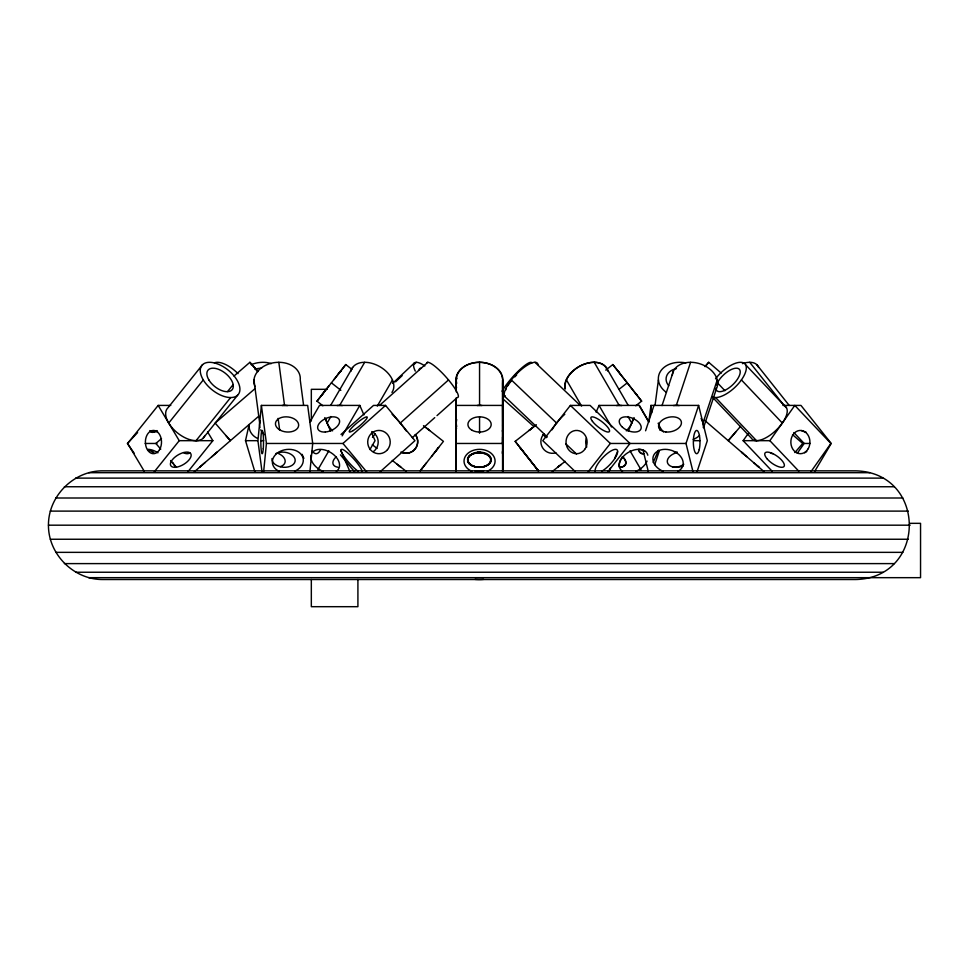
<?xml version="1.0" encoding="UTF-8"?>
<svg xmlns="http://www.w3.org/2000/svg" width="969" height="969" viewBox="0 0 969 969"><rect width="100%" height="100%" fill="white"/><g stroke="black" fill="none" stroke-linecap="round" stroke-linejoin="round"><path stroke-width="1.45" d="M502.572 450.924L502.572 453.686L502.56 451.675M502.56 405.417L502.572 471.406M502.754 472.121L502.717 405.357M502.754 445.05L502.754 442.046M502.56 431.568L502.572 430.466L502.572 431.096M502.741 450.161L502.729 453.31L502.729 451.554M502.717 433.167L502.741 430.527M309.947 471.382L312.708 443.463L307.67 405.417L261.4 405.417L257.924 440.677L261.981 471.406M263.677 471.382L266.427 443.463L261.4 405.417M48.45 525.186C48.268 496.092 73.705 470.655 102.787 470.837L855.821 470.837C927.091 472.763 927.091 577.597 855.821 579.523L102.787 579.523C73.705 579.704 48.268 554.268 48.45 525.186L910.17 525.186M648.842 421.515L650.974 405.417L698.625 405.417L707.322 440.677L697.05 471.685M655.068 405.212L658.411 379.933M254.835 471.685L245.508 440.677L249.13 424.519M645.584 430.781L653.99 405.417M662.009 405.611L673.431 371.115M654.753 464.635L659.417 450.549M676.301 405.417L690.582 362.309M692.908 471.382L686.016 443.463L698.625 405.417M702.973 423.053L717.254 379.933M703.579 427.559L716.442 388.751A23.292 16.897 18.3 0 0 699.461 363.641A23.292 16.897 18.3 0 0 672.256 375.366M596.105 412.2L599.036 405.417L639.37 405.417L648.927 421.903M608.774 471.951L610.531 467.882M614.637 458.385L617.556 451.602M628.251 431.193L634.101 417.627M653.215 462.455L658.484 450.246M309.935 421.903L319.504 405.417L359.814 405.417L363.92 414.914M330.671 405.357L352.643 367.469M327.122 423.053L330.913 416.525M339.659 405.417L364.671 362.309M317.82 469.844L328.854 450.827M342.166 435.856L359.814 405.417M377.292 406.072L392.445 379.933M369.904 449.555L375.064 440.677L371.539 432.549M814.808 471.176L831.232 443.463L800.963 405.417L782.928 405.417M772.039 471.116L743.15 440.677L748.141 433.627M743.15 440.677L769.858 440.677L794.798 405.417L830.905 443.463L811.138 471.431M797.317 453.189L804.197 443.463L810.132 443.463M322.883 405.793L316.984 401.154L324.579 391.488L321.781 395.061L323.065 393.426M351.686 369.189L345.788 364.55L333.893 379.703M339.719 372.29L340.991 370.655L338.157 374.228M607.951 471.673L630.02 443.463L590.073 405.417L570.378 405.417L542.797 440.677L575.186 471.528M588.256 471.673L610.325 443.463L686.016 443.463M324.155 392.009L328.879 386.013M420.679 470.231L426.493 462.831M431.508 456.508L438.606 447.472L435.771 451.045M372.484 437.394L375.33 433.761M420.134 470.886L443.439 441.367L423.489 425.67M420.691 470.231L422.23 468.293M170.774 405.417L158.165 405.417L127.654 443.463L144.211 471.176M202.557 364.671L167.976 407.779A23.292 12.718 38.7 0 0 178.587 433.785A23.292 12.718 38.7 0 0 204.834 435.517M168.703 423.053L203.284 379.933A23.292 12.718 38.7 0 1 219.369 364.671A23.292 12.718 38.7 0 1 237.611 395.207L203.03 438.315M154.265 471.806L179.241 440.677L212.853 440.677L207.584 431.871M227.545 391.585L233.154 384.596M196.041 440.677L230.622 397.569M187.877 471.806L212.853 440.677M345.788 364.55L316.984 401.154M708.714 362.309L705.069 366.536L708.714 362.309L721.202 373.089M740.57 426.36L728.216 440.677L735.822 431.871M794.871 452.571L802.72 443.463L792.545 434.681M137.598 432.598L127.339 443.463L134.17 453.189M392.59 383.433L414.417 362.903M395.606 381.81L402.147 375.645M414.151 364.356L416.331 362.309M341.027 434.451L373.525 405.417L385.553 405.417L414.95 440.677L380.211 471.721M379.545 405.417L427.801 362.309M266.427 443.463L342.965 443.463L385.553 405.417M400.258 423.053L448.514 379.933M412.309 437.673L434.754 417.615M437.007 415.616L457.211 397.569A23.292 4.554 48.2 0 0 446.539 377.631A23.292 4.554 48.2 0 0 426.748 362.903M201.249 465.835L199.59 467.264L205.149 462.467M215.457 453.577L217.117 452.148L211.545 456.932M161.508 438.594L155.864 443.463L160.769 449.156M234.013 376.02L249.905 362.309L257.524 371.115M254.883 388.751L215.154 423.053L230.368 440.677L225.922 435.517M194.2 471.903L258.771 416.185M559.743 465.592L557.841 467.094L561.196 464.466M538.413 470.886L515.181 441.367L536.366 424.749M605.758 370.122L612.82 364.55L641.635 401.154L635.737 405.793M532.659 427.632L529.038 430.478L532.393 427.862M619.009 389.344L627.258 382.852M552.269 471.515L565.169 461.353M327.183 389.32L311.328 389.32L311.328 421.031M456.266 405.417L502.85 405.417M245.508 440.677L257.5 440.677M260.818 440.677L263.701 440.677M693.925 440.677L699.884 440.677M515.181 441.367L538.473 470.886M145.193 443.463L156.881 443.463M456.266 443.463L502.85 443.463M88.724 472.69L869.883 472.69M75.618 478.117L882.989 478.117M64.366 486.753L894.254 486.753M55.73 498.005L902.89 498.005M50.303 511.111L908.316 511.111M910.012 523.333L920.55 523.333L920.55 577.669L88.724 577.669M50.303 539.248L908.316 539.248M55.73 552.354L902.89 552.354M64.366 563.607L894.254 563.607M75.618 572.243L882.989 572.243M427.886 429.17L429.618 430.527L425.96 427.632M399.083 465.774L400.815 467.131L397.157 464.236M331.422 382.852L340.858 390.277M372.326 444.735L377.086 448.429M392.275 460.432L406.423 471.515M704.39 420.098L764.371 471.903M743.393 453.758L741.503 452.148L746.724 456.653M757.14 465.641L759.03 467.264L753.809 462.758M502.572 398.562L533.992 426.639M542.967 434.669L546.334 437.673M534.961 362.309L580.225 405.417M570.378 405.417L610.325 443.463M511.329 379.933L556.594 423.053M565.739 443.766L576.531 454.049M547.34 437.007L505.297 396.963A23.292 7.449 -46.4 0 1 517.349 373.186A23.292 7.449 -46.4 0 1 538.037 364.671M745.524 364.671L786.453 407.779M793.877 432.598L804.197 443.463M741.406 379.933L782.334 423.053M716.745 382.089L724.933 390.713M769.858 440.677L798.747 471.116M715.582 397.569L756.51 440.677M712.627 397.363L751.508 438.315A23.292 10.114 -43.5 0 0 776.544 429.8A23.292 10.114 -43.5 0 0 784.478 406.023M170.58 460.529L176.479 467.349M256.325 369.758L254.98 368.184L257.96 371.624L249.905 362.309M342.965 443.463L366.682 471.903M340.434 454.836L354.666 471.903M756.789 364.671L789.238 405.454M749.727 362.309L784.03 405.417M618.925 372.29L617.628 370.655L620.426 374.228M536.426 468.293L537.94 470.231L520.014 447.472L522.812 451.045M641.635 401.154L612.82 364.55M158.165 405.417L179.241 440.677M172.555 462.358L175.559 467.397M639.116 405.417L648.685 421.903M606.255 367.469L628.203 405.357M627.985 416.525L631.764 423.053M594.227 362.309L619.203 405.417M630.032 450.827L641.054 469.844M599.036 405.417L611.524 426.978M566.453 379.933L581.582 406.072M340.688 450.246L350.063 471.951M324.772 417.627L330.635 431.193M302.122 454.316L303.878 458.385M660.143 430.393L658.339 423.053A23.292 16.897 18.3 0 0 663.499 431.871M643.198 450.815L648.273 471.382M303.576 405.212L300.233 379.933A23.292 17.515 -7.5 0 0 274.288 362.648A23.292 17.515 -7.5 0 0 255.053 386.679M278.83 362.309L284.535 405.417M278.115 418.378L279.678 430.272M253.951 379.933L259.656 423.053M650.974 405.417L651.701 412.77M502.62 382.852L502.79 441.367M502.681 441.961L502.741 471.976M502.754 433.7L502.754 436.171M502.511 379.933L502.596 443.463M502.717 449.628L502.754 439.018M502.572 437.055L502.56 444.202M455.939 379.933L455.939 382.912M502.85 379.933L502.85 471.406M479.558 362.309L479.558 405.417M479.558 416.888L479.558 433.252M456.266 379.933L456.266 391.827M456.266 397.774L456.266 471.406M455.769 382.852L455.769 390.41M455.769 399.482L455.769 472.121M357.912 579.523L357.912 606.691L311.328 606.691L311.328 579.523M483.555 579.353A54.337 54.337 0 0 1 475.052 579.353M475.052 471.007A54.337 54.337 0 0 1 483.555 471.007M264.258 434.681A23.292 17.515 -7.5 0 1 260.758 429.8M259.995 427.62A23.292 17.515 -7.5 0 1 260.08 420.752M282.112 405.514A23.292 17.515 -7.5 0 1 287.539 405.575M279.108 471.273A15.528 11.676 -7.5 0 1 276.759 453.54A15.528 11.676 -7.5 0 1 300.39 453.54A15.528 11.676 -7.5 0 1 294.54 471.273M275.911 453.577A11.64 7.558 5.6 0 1 293.982 456.932A11.64 7.558 5.6 0 1 285.855 467.264A11.64 7.558 5.6 0 1 271.986 458.555M371.793 431.568A11.64 11.253 -90 0 1 373.307 451.675M392.094 414.235A23.292 4.554 48.2 0 1 406.144 430.854M358.142 471.273A15.528 3.028 48.2 0 1 342.287 453.54A15.528 3.028 48.2 0 1 348.428 453.54A15.528 3.028 48.2 0 1 362.152 471.273M320.521 449.64A11.64 5.826 -90 0 1 312.297 450.924M351.02 371.115A23.292 15.262 30.1 0 1 378.516 365.943A23.292 15.262 30.1 0 1 391.936 392.397M332.573 430.854A23.292 15.262 30.1 0 1 325.838 418.487M337.091 405.575A23.292 15.262 30.1 0 1 342.36 405.575M312.115 452.789A15.528 10.175 30.1 0 1 332.779 453.94A15.528 10.175 30.1 0 1 336.328 471.273M322.895 471.273A15.528 10.175 30.1 0 1 311.037 455.224M337.987 467.228A11.64 6.589 -23.4 0 1 336.4 456.653M190.033 453.298A11.64 11.64 0 0 1 188.131 452.584M456.133 382.234A23.292 17.636 -0.1 0 1 473.95 362.769A23.292 17.636 -0.1 0 1 501.288 374.276M501.724 375.366A23.292 17.636 -0.1 0 1 502.463 378.782M490.847 460.541A11.64 7.607 0 0 1 475.04 466.792A11.64 7.607 0 0 1 469.88 455.2M477.511 452.184A11.64 7.607 0 0 1 480.551 452.148M488.352 454.945A11.64 7.607 0 0 1 490.774 458.555M643.598 453.528A11.64 5.826 -90 0 1 639.237 451.675M565.06 388.751A23.292 15.262 -30.1 0 1 581.921 365.059A23.292 15.262 -30.1 0 1 607.212 369.831M619.227 466.973A15.528 10.175 -30.1 0 1 621.735 458.058M638.486 449.337A15.528 10.175 -30.1 0 1 644.518 450.912M622.219 456.653A11.64 6.589 23.4 0 1 620.632 467.228M643.852 453.528A11.64 5.826 -90 0 1 638.353 449.64M633.048 418.487A23.292 15.274 -30.1 0 1 626.313 430.854M616.502 405.575A23.292 15.274 -30.1 0 1 621.771 405.575M565.351 388.751A23.292 15.274 -30.1 0 1 583.12 364.671A23.292 15.274 -30.1 0 1 607.89 371.115M647.074 461.099A15.528 10.175 -30.1 0 1 635.967 471.273M622.51 471.273A15.528 10.175 -30.1 0 1 627.706 452.789A15.528 10.175 -30.1 0 1 647.813 455.224M622.788 456.932A11.64 6.589 23.3 0 1 620.499 467.264M456.556 428.407A23.292 18.302 0 0 1 455.769 423.659M456.556 387.6A23.292 18.302 0 0 1 456.556 378.116M467.482 459.173A11.64 7.207 0 0 1 485.118 453.819A11.64 7.207 0 0 1 485.517 465.968A11.64 7.207 0 0 1 467.542 461.05M456.036 382.852A23.292 18.302 -0.1 0 1 456.835 378.116M490.932 461.05A11.64 7.207 0.1 0 1 488.521 464.466M486.329 465.774A11.64 7.207 0.1 0 1 469.481 463.715A11.64 7.207 0.1 0 1 474.241 453.516A11.64 7.207 0.1 0 1 490.266 457.344M153.599 452.584A11.64 9.496 -90 0 1 151.527 450.924M152.327 432.477A11.64 9.496 -90 0 1 154.531 431.096M214.391 362.903A23.292 10.211 43.4 0 1 238.023 373.622M147.579 449.749A15.528 6.807 43.4 0 1 153.744 452.789M157.002 430.575A11.64 4.409 -35.1 0 1 150.667 431.968M189.742 453.056A11.64 8.067 -90 0 1 183.577 452.584M237.611 395.207A23.292 12.718 38.7 0 1 203.284 379.933M147.966 449.337A15.528 8.479 38.7 0 1 157.947 452.789M157.499 431.411A11.64 5.487 -30.9 0 1 149.82 430.575M555.903 452.814A11.64 11.64 0 0 1 544.033 433.7M402.704 452.814A11.64 11.64 0 0 0 415.241 434.475A11.64 11.64 0 0 1 400.9 452.051M586.729 447.097A11.64 10.55 -90 0 1 586.306 438.194M552.064 429.8A23.292 7.449 -46.4 0 1 564.806 414.235M595.136 471.273A15.528 4.966 -46.4 0 1 607.26 453.54A15.528 4.966 -46.4 0 1 617.314 453.54A15.528 4.966 -46.4 0 1 601.701 471.273M699.509 435.517A23.292 16.897 18.3 0 1 693.21 439.345M673.431 405.575A23.292 16.897 18.3 0 1 679.257 405.575M701.084 418.487A23.292 16.897 18.3 0 1 703.337 427.62M663.123 471.273A15.528 11.265 18.3 0 1 654.79 453.54A15.528 11.265 18.3 0 1 677.585 453.54A15.528 11.265 18.3 0 1 678.009 471.273M683.29 465.835A11.64 7.292 -13.9 0 1 667.714 463.376A11.64 7.292 -13.9 0 1 676.992 452.62M772.935 453.686A11.64 9.545 -90 0 1 770.5 453.056M715.534 378.782A23.292 10.114 -43.5 0 1 742.157 362.454A23.292 10.114 -43.5 0 1 738.717 383.373A23.292 10.114 -43.5 0 1 712.554 396.963M716.466 384.899A15.528 6.735 -43.5 0 1 736.101 368.184A15.528 6.735 -43.5 0 1 733.254 384.269A15.528 6.735 -43.5 0 1 715.885 388.242M804.67 452.789A15.528 6.735 -43.5 0 1 806.789 451.469M805.942 432.004A11.64 4.361 35.3 0 1 801.363 430.575M742.448 363.641A23.292 12.815 -38.5 0 1 758.63 367.469M666.406 392.397A23.292 17.515 7.5 0 1 660.64 371.115A23.292 17.515 7.5 0 1 685.858 362.903M668.767 385.807A15.528 11.676 7.5 0 1 676.435 368.583M683.787 464.212A11.64 7.558 -5.6 0 1 672.789 467.264M674.315 452.184A11.64 7.558 -5.6 0 1 677.343 452.148M505.358 395.909A23.292 4.542 -48.2 0 1 503.505 396.963M502.087 391.27A23.292 4.542 -48.2 0 1 518.984 370.461A23.292 4.542 -48.2 0 1 531.908 362.903M505.661 390.107A15.528 3.028 -48.2 0 1 506.387 388.242M507.78 385.807A15.528 3.028 -48.2 0 1 509.028 383.954M509.742 382.973A15.528 3.028 -48.2 0 1 511.305 380.95M514.818 376.893A15.528 3.028 -48.2 0 1 516.659 374.967M415.289 371.115A23.292 7.013 46.7 0 1 424.858 365.943M419.141 369.758A15.528 4.675 46.7 0 1 420.994 368.184M257.282 438.315A23.292 17.03 -16.7 0 1 249.13 425.355M251.153 364.671A23.292 17.03 -16.7 0 1 271.235 363.641M255.029 369.286A15.528 11.349 -16.7 0 1 261.606 368.184M278.539 453.577A11.64 7.352 12.6 0 1 280.332 466.67M502.645 420.752A23.292 17.636 0 0 1 502.645 425.355M456.714 426.493A23.292 17.636 0 0 1 456.714 419.613M477.123 405.514A23.292 17.636 0 0 1 481.993 405.514M456.714 383.373A23.292 17.636 0 0 1 478.795 362.309A23.292 17.636 0 0 1 502.645 382.234M471.794 471.273A15.528 11.749 0 0 1 467.664 453.54A15.528 11.749 0 0 1 491.453 453.54A15.528 11.749 0 0 1 487.322 471.273M636.827 395.061L635.531 393.426L636.827 395.061M263.277 448.659A11.64 1.332 -90 0 0 262.284 430.466A11.64 1.332 -90 0 0 260.976 447.097A11.64 1.332 -90 0 0 263.277 448.659M280.61 430.381A11.64 7.558 5.6 0 0 298.634 425.585A11.64 7.558 5.6 0 0 281.906 417.36A11.64 7.558 5.6 0 0 280.61 430.381M387.515 449.64A11.64 11.253 -90 0 0 381.023 430.624A11.64 11.253 -90 0 0 368.353 445.958A11.64 11.253 -90 0 0 387.515 449.64M353.164 430.575A11.64 1.962 -39.8 0 0 367.251 417.469A11.64 1.962 -39.8 0 0 354.327 425.282A11.64 1.962 -39.8 0 0 353.164 430.575M325.354 432.004A11.64 6.589 -23.4 0 0 339.356 419.94A11.64 6.589 -23.4 0 0 321.163 421.394A11.64 6.589 -23.4 0 0 325.354 432.004M622.437 427.208A11.64 6.589 23.3 0 0 640.848 429.194A11.64 6.589 23.3 0 0 627.379 416.924A11.64 6.589 23.3 0 0 622.437 427.208M159.57 449.64A11.64 8.067 -90 0 0 154.919 430.624A11.64 8.067 -90 0 0 145.847 445.958A11.64 8.067 -90 0 0 159.57 449.64M208.88 379.933A15.528 8.479 38.7 0 0 231.773 390.107A15.528 8.479 38.7 0 0 219.612 369.758A15.528 8.479 38.7 0 0 208.88 379.933M176.019 467.228A11.64 5.487 -30.9 0 0 191.159 454.945A11.64 5.487 -30.9 0 0 175.183 456.932A11.64 5.487 -30.9 0 0 176.019 467.228M585.264 448.659A11.64 10.55 -90 0 0 577.379 430.466A11.64 10.55 -90 0 0 567.047 447.097A11.64 10.55 -90 0 0 585.264 448.659M592.483 421.394A11.64 3.222 38 0 0 608.689 432.004A11.64 3.222 38 0 0 599.436 419.94A11.64 3.222 38 0 0 592.483 421.394M699.206 449.64A11.64 3.331 -90 0 0 697.28 430.624A11.64 3.331 -90 0 0 693.538 445.958A11.64 3.331 -90 0 0 699.206 449.64M665.836 431.968A11.64 7.292 -13.9 0 0 681.316 421.672A11.64 7.292 -13.9 0 0 662.869 419.686A11.64 7.292 -13.9 0 0 665.836 431.968M808.255 448.659A11.64 9.545 -90 0 0 801.133 430.466A11.64 9.545 -90 0 0 791.782 447.097A11.64 9.545 -90 0 0 808.255 448.659M767.133 458.87A11.64 4.361 35.3 0 0 783.86 466.67A11.64 4.361 35.3 0 0 772.705 453.577A11.64 4.361 35.3 0 0 767.133 458.87M472.278 430.381A11.64 7.607 0 0 0 491.065 425.585A11.64 7.607 0 0 0 475.319 417.36A11.64 7.607 0 0 0 472.278 430.381M472.278 465.641A11.64 7.607 0 0 0 491.065 460.844A11.64 7.607 0 0 0 475.319 452.62A11.64 7.607 0 0 0 472.278 465.641"/></g></svg>
